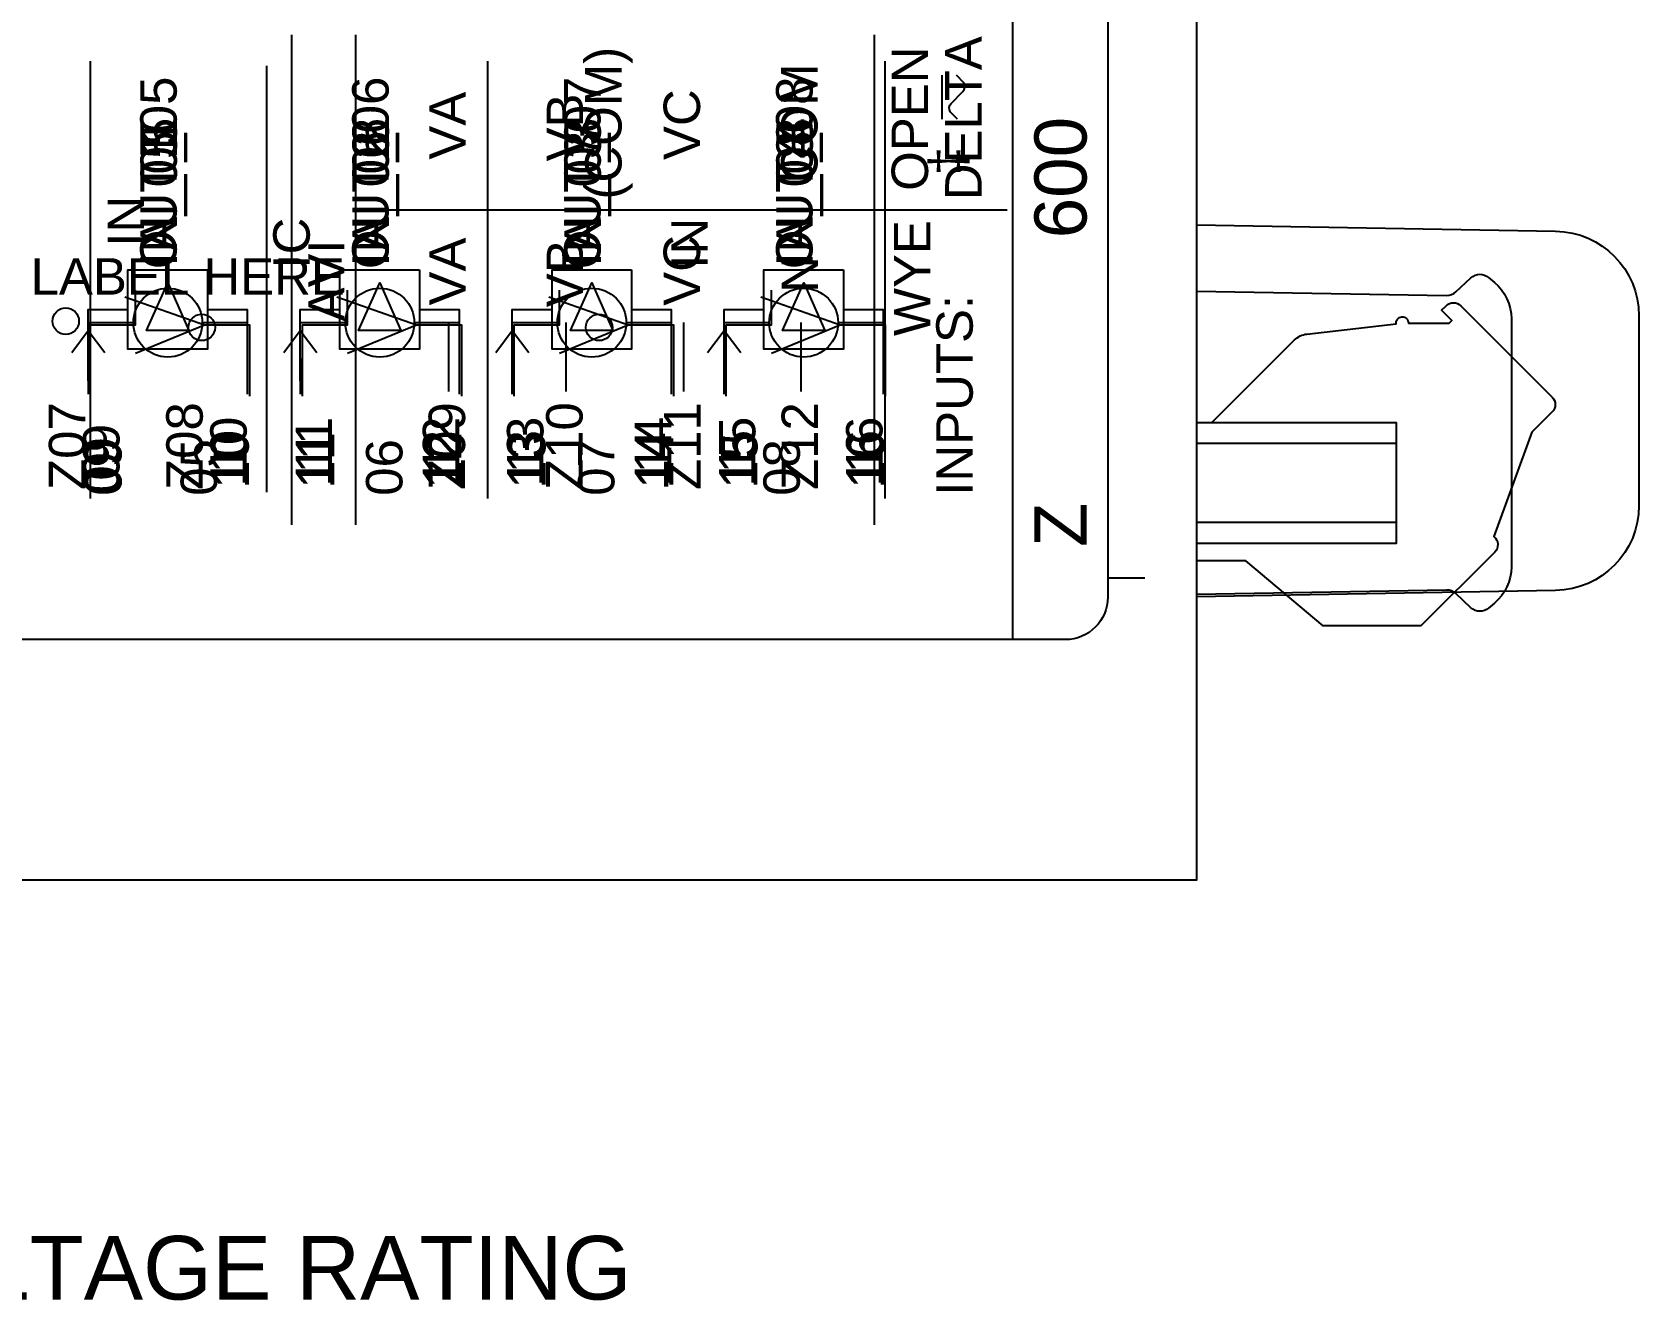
# Model space of a CAD drawing. Extents: x 0.3 to 23.7, y 0.2 to 17.5.
# Drawn here: x 12.352 to 15.384, y 0.765 to 3.17 of the extents above; entities that cross this region are included whole.
import ezdxf

# ---------------------------------------------------------------- set-up
doc = ezdxf.new("R2010")
doc.units = 0
doc.header["$MEASUREMENT"] = 0
for name, color, linetype in [('5_01__0-__EMPTY', 7, 'CONTINUOUS'), ('5_02__8-___4__ACI', 7, 'CONTINUOUS'), ('5_03__C-___4__DI_-__3__DO_', 7, 'CONTINUOUS'), ('5_04__2X___8__DO__STANDARD', 7, 'CONTINUOUS'), ('5_05__2A___8__DO__STANDARD', 7, 'CONTINUOUS'), ('5_06__2B___8__DO__STANDARD', 7, 'CONTINUOUS'), ('5_07__2C___8__DO__STANDARD', 7, 'CONTINUOUS'), ('5_08__3-___8__DI', 7, 'CONTINUOUS'), ('5_09__5-___8__AI', 7, 'CONTINUOUS'), ('5_10__6-___4__AI_-__4__AO_', 7, 'CONTINUOUS'), ('5_11__E___4__ACI_-__3__AVI', 7, 'CONTINUOUS'), ('7_00_____DWG', 7, 'CONTINUOUS')]:
    doc.layers.add(name, color=color, linetype=linetype)
doc.styles.add('ARIAL', font='arial.ttf')

msp = doc.modelspace()

# ---------------------------------------------------------------- linework, layer by layer
at = {"layer": '5_02__8-___4__ACI'}
for points in [[(12.462, 2.2897), (12.462, 3.1147)], [(13.2119, 2.2897), (13.2119, 3.1147)], [(13.9619, 2.2897), (13.9619, 3.1147)]]:
    msp.add_lwpolyline(points, dxfattribs=at)
msp.add_lwpolyline([(14.5491, 2.6808), (15.0214, 2.6726, 0.19478), (15.039, 2.6793), (15.0673, 2.7059, -0.380004), (15.1005, 2.7067), (15.1116, 2.6974, -0.221055), (15.1436, 2.6286), (15.1436, 2.6286), (15.1436, 2.1605, -0.221055), (15.1116, 2.0917), (15.1005, 2.0824, -0.380004), (15.0673, 2.0832), (15.039, 2.1098, 0.19478), (15.0214, 2.1165), (14.5491, 2.1083)], format="xyb", dxfattribs=at)
for centre in [(12.672, 2.6124), (13.4219, 2.6124)]:
    msp.add_circle(centre, 0.025, dxfattribs=at)
at = {"layer": '5_03__C-___4__DI_-__3__DO_'}
for points in [[(14.0692, 3.0053), (14.0692, 3.0883)], [(12.458, 2.4863), (12.458, 2.6213), (12.543, 2.6213)], [(12.673, 2.6213), (12.758, 2.6213), (12.758, 2.4863)], [(12.8581, 2.4863), (12.858, 2.6213), (12.943, 2.6213)], [(13.0731, 2.6213), (13.158, 2.6213), (13.158, 2.4863)], [(13.2581, 2.4863), (13.2581, 2.6213), (13.3431, 2.6213)], [(13.4731, 2.6213), (13.5581, 2.6213), (13.5581, 2.4863)], [(13.658, 2.4863), (13.658, 2.6213), (13.7432, 2.6213)], [(13.8732, 2.6213), (13.9582, 2.6213), (13.9582, 2.4863)], [(14.5491, 2.4329), (14.9262, 2.4329), (14.9262, 2.2045), (14.5491, 2.2045)], [(14.9262, 2.3935), (14.5491, 2.3935)], [(14.9262, 2.2439), (14.5491, 2.2439)]]:
    msp.add_lwpolyline(points, dxfattribs=at)
for points in [[(14.0981, 3.0053), (14.0844, 3.0194, -0.328455), (14.0864, 3.0353), (14.1086, 3.0576, 0.339292), (14.1107, 3.0735), (14.0962, 3.0883)], [(14.5789, 2.4332), (14.7344, 2.5886, -0.169592), (14.7577, 2.5999), (14.9259, 2.6191, -0.43094), (14.937, 2.6322, -0.430927), (14.9494, 2.6204), (15.0264, 2.6204), (15.0313, 2.6253), (15.0119, 2.6448), (15.0202, 2.6532, -0.414223), (15.0481, 2.6532), (15.2207, 2.4806, -0.414213), (15.2207, 2.4527), (15.1824, 2.4145), (15.1107, 2.2175, -0.440578), (15.1121, 2.1883), (14.9729, 2.0491), (14.7884, 2.0491), (14.6424, 2.1716), (14.5491, 2.1716)]]:
    msp.add_lwpolyline(points, format="xyb", dxfattribs=at)
for centre in [(12.608, 2.6213), (13.0081, 2.6213), (13.4081, 2.6213), (13.808, 2.6213)]:
    msp.add_circle(centre, 0.065, dxfattribs=at)
at = {"layer": '5_04__2X___8__DO__STANDARD'}
msp.add_lwpolyline([(14.5789, 2.4332), (14.7344, 2.5886, -0.169592), (14.7577, 2.5999), (14.9259, 2.6191, -0.43094), (14.937, 2.6322, -0.430927), (14.9494, 2.6204), (15.0264, 2.6204), (15.0313, 2.6253), (15.0119, 2.6448), (15.0202, 2.6532, -0.414223), (15.0481, 2.6532), (15.2207, 2.4806, -0.414213), (15.2207, 2.4527), (15.1824, 2.4145), (15.1107, 2.2175, -0.440578), (15.1121, 2.1883), (14.9729, 2.0491), (14.7884, 2.0491), (14.6424, 2.1716), (14.5491, 2.1716)], format="xyb", dxfattribs=at)
for points in [[(12.462, 2.4824), (12.462, 2.6174), (12.5471, 2.6174)], [(12.5471, 2.5637), (12.6771, 2.6174), (12.7621, 2.6174), (12.7621, 2.4824)], [(12.8619, 2.4824), (12.8619, 2.6174), (12.947, 2.6174)], [(12.9471, 2.5637), (13.0771, 2.6174), (13.162, 2.6174), (13.162, 2.4824)], [(13.2619, 2.4824), (13.2619, 2.6174), (13.347, 2.6174)], [(13.3471, 2.5637), (13.477, 2.6174), (13.562, 2.6174), (13.562, 2.4824)], [(13.6619, 2.4824), (13.6619, 2.6174), (13.747, 2.6174)], [(13.747, 2.5637), (13.877, 2.6174), (13.962, 2.6174), (13.962, 2.4824)], [(14.5491, 2.4329), (14.9262, 2.4329), (14.9262, 2.2045), (14.5491, 2.2045)], [(14.9262, 2.3935), (14.5491, 2.3935)], [(14.9262, 2.2439), (14.5491, 2.2439)]]:
    msp.add_lwpolyline(points, dxfattribs=at)
at = {"layer": '5_05__2A___8__DO__STANDARD'}
for points in [[(12.462, 2.4824), (12.462, 2.6175), (12.462, 2.6175), (12.5471, 2.6175), (12.5471, 2.6824)], [(12.5271, 2.6699), (12.6771, 2.6174), (12.7621, 2.6175), (12.7621, 2.4825)], [(12.8619, 2.4824), (12.8619, 2.6175), (12.8619, 2.6175), (12.947, 2.6175), (12.947, 2.6824)], [(12.927, 2.6699), (13.0771, 2.6174), (13.162, 2.6175), (13.162, 2.4825)], [(13.2619, 2.4824), (13.2619, 2.6175), (13.2619, 2.6175), (13.347, 2.6175), (13.347, 2.6824)], [(13.327, 2.6699), (13.477, 2.6174), (13.562, 2.6175), (13.562, 2.4825)], [(13.6619, 2.4824), (13.6619, 2.6175), (13.6619, 2.6175), (13.747, 2.6175), (13.747, 2.6824)], [(13.727, 2.6699), (13.877, 2.6174), (13.962, 2.6175), (13.962, 2.4825)], [(14.5491, 2.4329), (14.9262, 2.4329), (14.9262, 2.2045), (14.5491, 2.2045)], [(14.9262, 2.3935), (14.5491, 2.3935)], [(14.9262, 2.2439), (14.5491, 2.2439)]]:
    msp.add_lwpolyline(points, dxfattribs=at)
msp.add_lwpolyline([(14.5789, 2.4332), (14.7344, 2.5886, -0.169592), (14.7577, 2.5999), (14.9259, 2.6191, -0.43094), (14.937, 2.6322, -0.430927), (14.9494, 2.6204), (15.0264, 2.6204), (15.0313, 2.6253), (15.0119, 2.6448), (15.0202, 2.6532, -0.414223), (15.0481, 2.6532), (15.2207, 2.4806, -0.414213), (15.2207, 2.4527), (15.1824, 2.4145), (15.1107, 2.2175, -0.440578), (15.1121, 2.1883), (14.9729, 2.0491), (14.7884, 2.0491), (14.6424, 2.1716), (14.5491, 2.1716)], format="xyb", dxfattribs=at)
at = {"layer": '5_06__2B___8__DO__STANDARD'}
for points in [[(13.2619, 2.4824), (13.2619, 2.6175), (13.2619, 2.6175), (13.347, 2.6175), (13.347, 2.6824)], [(13.327, 2.6699), (13.477, 2.6174), (13.562, 2.6175), (13.562, 2.4825)], [(13.6619, 2.4824), (13.6619, 2.6175), (13.6619, 2.6175), (13.747, 2.6175), (13.747, 2.6824)], [(13.727, 2.6699), (13.877, 2.6174), (13.962, 2.6175), (13.962, 2.4825)], [(12.462, 2.4824), (12.462, 2.6174), (12.5471, 2.6174)], [(12.5471, 2.5637), (12.6771, 2.6174), (12.7621, 2.6174), (12.7621, 2.4824)], [(12.8619, 2.4824), (12.8619, 2.6174), (12.947, 2.6174)], [(12.9471, 2.5637), (13.0771, 2.6174), (13.162, 2.6174), (13.162, 2.4824)], [(14.5491, 2.4329), (14.9262, 2.4329), (14.9262, 2.2045), (14.5491, 2.2045)], [(14.9262, 2.3935), (14.5491, 2.3935)], [(14.9262, 2.2439), (14.5491, 2.2439)]]:
    msp.add_lwpolyline(points, dxfattribs=at)
msp.add_lwpolyline([(14.5789, 2.4332), (14.7344, 2.5886, -0.169592), (14.7577, 2.5999), (14.9259, 2.6191, -0.43094), (14.937, 2.6322, -0.430927), (14.9494, 2.6204), (15.0264, 2.6204), (15.0313, 2.6253), (15.0119, 2.6448), (15.0202, 2.6532, -0.414223), (15.0481, 2.6532), (15.2207, 2.4806, -0.414213), (15.2207, 2.4527), (15.1824, 2.4145), (15.1107, 2.2175, -0.440578), (15.1121, 2.1883), (14.9729, 2.0491), (14.7884, 2.0491), (14.6424, 2.1716), (14.5491, 2.1716)], format="xyb", dxfattribs=at)
at = {"layer": '5_07__2C___8__DO__STANDARD'}
for points in [[(12.462, 2.4824), (12.462, 2.6175), (12.462, 2.6175), (12.5471, 2.6175), (12.5471, 2.6824)], [(12.5271, 2.6699), (12.6771, 2.6174), (12.7621, 2.6175), (12.7621, 2.4825)], [(12.8619, 2.4824), (12.8619, 2.6175), (12.8619, 2.6175), (12.947, 2.6175), (12.947, 2.6824)], [(12.927, 2.6699), (13.0771, 2.6174), (13.162, 2.6175), (13.162, 2.4825)], [(13.2619, 2.4824), (13.2619, 2.6175), (13.2619, 2.6175), (13.347, 2.6175), (13.347, 2.6824)], [(13.327, 2.6699), (13.477, 2.6174), (13.562, 2.6175), (13.562, 2.4825)], [(13.6619, 2.4824), (13.6619, 2.6175), (13.6619, 2.6175), (13.747, 2.6175), (13.747, 2.6824)], [(13.727, 2.6699), (13.877, 2.6174), (13.962, 2.6175), (13.962, 2.4825)], [(14.5491, 2.4329), (14.9262, 2.4329), (14.9262, 2.2045), (14.5491, 2.2045)], [(14.9262, 2.3935), (14.5491, 2.3935)], [(14.9262, 2.2439), (14.5491, 2.2439)]]:
    msp.add_lwpolyline(points, dxfattribs=at)
msp.add_lwpolyline([(14.5789, 2.4332), (14.7344, 2.5886, -0.169592), (14.7577, 2.5999), (14.9259, 2.6191, -0.43094), (14.937, 2.6322, -0.430927), (14.9494, 2.6204), (15.0264, 2.6204), (15.0313, 2.6253), (15.0119, 2.6448), (15.0202, 2.6532, -0.414223), (15.0481, 2.6532), (15.2207, 2.4806, -0.414213), (15.2207, 2.4527), (15.1824, 2.4145), (15.1107, 2.2175, -0.440578), (15.1121, 2.1883), (14.9729, 2.0491), (14.7884, 2.0491), (14.6424, 2.1716), (14.5491, 2.1716)], format="xyb", dxfattribs=at)
at = {"layer": '5_08__3-___8__DI'}
for points in [[(14.0692, 3.0053), (14.0692, 3.0883)], [(12.458, 2.4863), (12.4579, 2.6213), (12.5429, 2.6213)], [(12.6729, 2.6213), (12.7579, 2.6213), (12.7579, 2.4863)], [(12.8581, 2.4863), (12.858, 2.6213), (12.943, 2.6213)], [(13.0731, 2.6213), (13.158, 2.6213), (13.158, 2.4863)], [(13.2581, 2.4863), (13.2581, 2.6213), (13.3431, 2.6213)], [(13.4731, 2.6213), (13.5581, 2.6213), (13.5581, 2.4863)], [(13.658, 2.4863), (13.6579, 2.6213), (13.7429, 2.6213)], [(13.873, 2.6213), (13.9579, 2.6213), (13.9579, 2.4863)], [(14.5491, 2.4329), (14.9262, 2.4329), (14.9262, 2.2045), (14.5491, 2.2045)], [(14.9262, 2.3935), (14.5491, 2.3935)], [(14.9262, 2.2439), (14.5491, 2.2439)]]:
    msp.add_lwpolyline(points, dxfattribs=at)
for points in [[(14.0981, 3.0053), (14.0844, 3.0194, -0.328455), (14.0864, 3.0353), (14.1086, 3.0576, 0.339292), (14.1107, 3.0735), (14.0962, 3.0883)], [(14.5789, 2.4332), (14.7344, 2.5886, -0.169592), (14.7577, 2.5999), (14.9259, 2.6191, -0.43094), (14.937, 2.6322, -0.430927), (14.9494, 2.6204), (15.0264, 2.6204), (15.0313, 2.6253), (15.0119, 2.6448), (15.0202, 2.6532, -0.414223), (15.0481, 2.6532), (15.2207, 2.4806, -0.414213), (15.2207, 2.4527), (15.1824, 2.4145), (15.1107, 2.2175, -0.440578), (15.1121, 2.1883), (14.9729, 2.0491), (14.7884, 2.0491), (14.6424, 2.1716), (14.5491, 2.1716)]]:
    msp.add_lwpolyline(points, format="xyb", dxfattribs=at)
for centre in [(12.608, 2.6213), (13.0081, 2.6213), (13.4081, 2.6213), (13.808, 2.6213)]:
    msp.add_circle(centre, 0.065, dxfattribs=at)
at = {"layer": '5_09__5-___8__AI'}
for points in [[(12.6828, 2.7213), (12.6828, 2.5713), (12.5328, 2.5713), (12.5328, 2.7213), (12.6828, 2.7213)], [(13.0829, 2.7213), (13.0829, 2.5713), (12.9329, 2.5713), (12.9329, 2.7213), (13.0829, 2.7213)], [(13.4829, 2.7213), (13.4829, 2.5713), (13.333, 2.5713), (13.333, 2.7213), (13.4829, 2.7213)], [(13.883, 2.7213), (13.883, 2.5713), (13.733, 2.5713), (13.733, 2.7213), (13.883, 2.7213)], [(12.6478, 2.6063), (12.5678, 2.6063), (12.6078, 2.6963), (12.6478, 2.6063)], [(13.0479, 2.6063), (12.9679, 2.6063), (13.0079, 2.6963), (13.0479, 2.6063)], [(13.4479, 2.6063), (13.3679, 2.6063), (13.4079, 2.6963), (13.4479, 2.6063)], [(13.848, 2.6063), (13.768, 2.6063), (13.808, 2.6963), (13.848, 2.6063)], [(12.4578, 2.5113), (12.4578, 2.6463), (12.5328, 2.6463)], [(12.6828, 2.6463), (12.7579, 2.6463), (12.7579, 2.5113)], [(12.8578, 2.5113), (12.8578, 2.6463), (12.9329, 2.6463)], [(13.0829, 2.6463), (13.158, 2.6463), (13.158, 2.5113)], [(13.2579, 2.5113), (13.2579, 2.6463), (13.3329, 2.6463)], [(13.483, 2.6463), (13.5581, 2.6463), (13.5581, 2.5113)], [(13.6579, 2.5113), (13.6579, 2.6463), (13.733, 2.6463)], [(13.883, 2.6463), (13.9581, 2.6463), (13.9581, 2.5113)], [(12.4266, 2.5651), (12.4578, 2.6063), (12.489, 2.5651)], [(12.8266, 2.5651), (12.8578, 2.6063), (12.889, 2.5651)], [(13.2267, 2.5651), (13.2579, 2.6063), (13.2891, 2.5651)], [(13.6267, 2.5651), (13.658, 2.6063), (13.6892, 2.5651)], [(14.5491, 2.4329), (14.9262, 2.4329), (14.9262, 2.2045), (14.5491, 2.2045)], [(14.9262, 2.3935), (14.5491, 2.3935)], [(14.9262, 2.2439), (14.5491, 2.2439)]]:
    msp.add_lwpolyline(points, dxfattribs=at)
msp.add_lwpolyline([(14.5789, 2.4332), (14.7344, 2.5886, -0.169592), (14.7577, 2.5999), (14.9259, 2.6191, -0.43094), (14.937, 2.6322, -0.430927), (14.9494, 2.6204), (15.0264, 2.6204), (15.0313, 2.6253), (15.0119, 2.6448), (15.0202, 2.6532, -0.414223), (15.0481, 2.6532), (15.2207, 2.4806, -0.414213), (15.2207, 2.4527), (15.1824, 2.4145), (15.1107, 2.2175, -0.440578), (15.1121, 2.1883), (14.9729, 2.0491), (14.7884, 2.0491), (14.6424, 2.1716), (14.5491, 2.1716)], format="xyb", dxfattribs=at)
at = {"layer": '5_10__6-___4__AI_-__4__AO_'}
for points in [[(12.6828, 2.7213), (12.6828, 2.5713), (12.5328, 2.5713), (12.5328, 2.7213), (12.6828, 2.7213)], [(13.0829, 2.7213), (13.0829, 2.5713), (12.9329, 2.5713), (12.9329, 2.7213), (13.0829, 2.7213)], [(13.4829, 2.7213), (13.4829, 2.5713), (13.333, 2.5713), (13.333, 2.7213), (13.4829, 2.7213)], [(13.883, 2.7213), (13.883, 2.5713), (13.733, 2.5713), (13.733, 2.7213), (13.883, 2.7213)], [(12.6478, 2.6063), (12.5678, 2.6063), (12.6078, 2.6963), (12.6478, 2.6063)], [(13.0479, 2.6063), (12.9679, 2.6063), (13.0079, 2.6963), (13.0479, 2.6063)], [(13.4479, 2.6063), (13.3679, 2.6063), (13.4079, 2.6963), (13.4479, 2.6063)], [(13.848, 2.6063), (13.768, 2.6063), (13.808, 2.6963), (13.848, 2.6063)], [(12.4578, 2.5113), (12.4578, 2.6463), (12.5328, 2.6463)], [(12.6828, 2.6463), (12.7579, 2.6463), (12.7579, 2.5113)], [(12.8578, 2.5113), (12.8578, 2.6463), (12.9329, 2.6463)], [(13.0829, 2.6463), (13.158, 2.6463), (13.158, 2.5113)], [(13.2579, 2.5113), (13.2579, 2.6463), (13.3329, 2.6463)], [(13.483, 2.6463), (13.5581, 2.6463), (13.5581, 2.5113)], [(13.6579, 2.5113), (13.6579, 2.6463), (13.733, 2.6463)], [(13.883, 2.6463), (13.9581, 2.6463), (13.9581, 2.5113)], [(12.4266, 2.5651), (12.4578, 2.6063), (12.489, 2.5651)], [(12.8266, 2.5651), (12.8578, 2.6063), (12.889, 2.5651)], [(13.2267, 2.5651), (13.2579, 2.6063), (13.2891, 2.5651)], [(13.6267, 2.5651), (13.658, 2.6063), (13.6892, 2.5651)], [(14.5491, 2.4329), (14.9262, 2.4329), (14.9262, 2.2045), (14.5491, 2.2045)], [(14.9262, 2.3935), (14.5491, 2.3935)], [(14.9262, 2.2439), (14.5491, 2.2439)]]:
    msp.add_lwpolyline(points, dxfattribs=at)
msp.add_lwpolyline([(14.5789, 2.4332), (14.7344, 2.5886, -0.169592), (14.7577, 2.5999), (14.9259, 2.6191, -0.43094), (14.937, 2.6322, -0.430927), (14.9494, 2.6204), (15.0264, 2.6204), (15.0313, 2.6253), (15.0119, 2.6448), (15.0202, 2.6532, -0.414223), (15.0481, 2.6532), (15.2207, 2.4806, -0.414213), (15.2207, 2.4527), (15.1824, 2.4145), (15.1107, 2.2175, -0.440578), (15.1121, 2.1883), (14.9729, 2.0491), (14.7884, 2.0491), (14.6424, 2.1716), (14.5491, 2.1716)], format="xyb", dxfattribs=at)
at = {"layer": '5_11__E___4__ACI_-__3__AVI'}
for points in [[(12.8418, 2.2397), (12.8418, 3.1647)], [(12.9629, 2.2397), (12.9629, 3.1647)], [(13.9419, 2.2397), (13.9419, 3.1647)], [(12.7951, 2.3013), (12.7951, 3.1063)], [(12.9629, 2.8343), (14.1919, 2.8343)], [(13.1382, 2.4913), (13.1382, 2.6213)], [(13.3599, 2.4913), (13.3599, 2.6213)], [(13.5815, 2.4913), (13.5815, 2.6213)], [(13.8032, 2.4913), (13.8032, 2.6213)]]:
    msp.add_lwpolyline(points, dxfattribs=at)
msp.add_lwpolyline([(14.5491, 2.8059), (15.2269, 2.7941, -0.409101), (15.3842, 2.6341), (15.3842, 2.2758, -0.409121), (15.2269, 2.1158), (14.5491, 2.104)], format="xyb", dxfattribs=at)
msp.add_lwpolyline([(12.4153, 2.649), (12.4203, 2.6485), (12.425, 2.6471), (12.4292, 2.6448), (12.4329, 2.6417), (12.436, 2.638), (12.4383, 2.6338), (12.4398, 2.6291), (12.4403, 2.624), (12.4398, 2.619), (12.4383, 2.6143), (12.436, 2.6101), (12.4329, 2.6064), (12.4292, 2.6033), (12.425, 2.601), (12.4203, 2.5996), (12.4153, 2.5991), (12.4102, 2.5996), (12.4055, 2.601), (12.4013, 2.6033), (12.3976, 2.6064), (12.3945, 2.6101), (12.3922, 2.6143), (12.3908, 2.619), (12.3903, 2.624), (12.3908, 2.6291), (12.3922, 2.6338), (12.3945, 2.638), (12.3976, 2.6417), (12.4013, 2.6448), (12.4055, 2.6471), (12.4102, 2.6485)], close=True, dxfattribs=at)
at = {"layer": '7_00_____DWG'}
for points in [[(9.5988, 8.8524), (14.5491, 8.8524), (14.5491, 1.5689), (9.5988, 1.5689)], [(14.202, 8.3481), (14.202, 2.0231)], [(14.4519, 2.1393), (14.3818, 2.1393)]]:
    msp.add_lwpolyline(points, dxfattribs=at)
msp.add_lwpolyline([(10.5919, 8.348), (14.3018, 8.348, -0.414213), (14.3818, 8.268), (14.3818, 2.1031, -0.414212), (14.3018, 2.0231), (10.5919, 2.0231, -0.414211), (10.5119, 2.1031), (10.5119, 8.268, -0.414219)], format="xyb", close=True, dxfattribs=at)

# ---------------------------------------------------------------- texts
at = {"layer": '5_01__0-__EMPTY', "style": 'ARIAL'}
msp.add_text('PLACE EXPANSION CARD LABEL HERE', height=0.068833, dxfattribs=at).set_placement((11.1201, 2.6742))
at = {"layer": '5_02__8-___4__ACI', "style": 'ARIAL'}
for s, p in [('IC', (12.8758, 2.7233)), ('IN', (13.6269, 2.7233)), ('05', (12.7009, 2.2945)), ('06', (13.0508, 2.2945)), ('07', (13.4508, 2.2945)), ('08', (13.8007, 2.2945))]:
    msp.add_text(s, height=0.06883, rotation=90, dxfattribs=at).set_placement(p)
at = {"layer": '5_03__C-___4__DI_-__3__DO_', "style": 'ARIAL'}
for s, height, p in [('IN_01', 0.06883, (12.6252, 2.7272)), ('IN_02', 0.06883, (13.0252, 2.7272)), ('IN_03', 0.06883, (13.4252, 2.7272)), ('IN_04', 0.06883, (13.8252, 2.7272)), ('‡', 0.0688, (14.1141, 2.8994)), ('INPUTS:', 0.06883, (14.127, 2.2945)), ('09', 0.06883, (12.5169, 2.2984)), ('10', 0.06883, (12.7569, 2.3118)), ('11', 0.06883, (12.918, 2.3118)), ('12', 0.06883, (13.158, 2.3118)), ('13', 0.06883, (13.3168, 2.3118)), ('14', 0.06883, (13.5579, 2.3118)), ('15', 0.06883, (13.7168, 2.3118)), ('16', 0.06883, (13.9568, 2.3118))]:
    msp.add_text(s, height=height, rotation=90, dxfattribs=at).set_placement(p)
at = {"layer": '5_04__2X___8__DO__STANDARD', "style": 'ARIAL'}
for s, p in [('OUT_05', (12.6247, 2.7224)), ('OUT_06', (13.0247, 2.7224)), ('OUT_07', (13.4247, 2.7224)), ('OUT_08', (13.8247, 2.7224)), ('09', (12.5208, 2.2945)), ('10', (12.7609, 2.3079)), ('11', (12.922, 2.3079)), ('12', (13.1619, 2.3079)), ('13', (13.3208, 2.3079)), ('14', (13.5619, 2.3079)), ('15', (13.7208, 2.3079)), ('16', (13.9608, 2.3079))]:
    msp.add_text(s, height=0.06883, rotation=90, dxfattribs=at).set_placement(p)
at = {"layer": '5_05__2A___8__DO__STANDARD', "style": 'ARIAL'}
for s, p in [('OUT_05', (12.6247, 2.7224)), ('OUT_06', (13.0247, 2.7224)), ('OUT_07', (13.4247, 2.7224)), ('OUT_08', (13.8247, 2.7224)), ('09', (12.5208, 2.2945)), ('10', (12.7609, 2.3079)), ('11', (12.922, 2.3079)), ('12', (13.1619, 2.3079)), ('13', (13.3208, 2.3079)), ('14', (13.5619, 2.3079)), ('15', (13.7208, 2.3079)), ('16', (13.9608, 2.3079))]:
    msp.add_text(s, height=0.06883, rotation=90, dxfattribs=at).set_placement(p)
at = {"layer": '5_06__2B___8__DO__STANDARD', "style": 'ARIAL'}
for s, p in [('OUT_05', (12.6247, 2.7224)), ('OUT_06', (13.0247, 2.7224)), ('OUT_07', (13.4247, 2.7224)), ('OUT_08', (13.8247, 2.7224)), ('09', (12.5208, 2.2945)), ('10', (12.7609, 2.3079)), ('11', (12.922, 2.3079)), ('12', (13.1619, 2.3079)), ('13', (13.3208, 2.3079)), ('14', (13.5619, 2.3079)), ('15', (13.7208, 2.3079)), ('16', (13.9608, 2.3079))]:
    msp.add_text(s, height=0.06883, rotation=90, dxfattribs=at).set_placement(p)
at = {"layer": '5_07__2C___8__DO__STANDARD', "style": 'ARIAL'}
for s, p in [('OUT_05', (12.6247, 2.7224)), ('OUT_06', (13.0247, 2.7224)), ('OUT_07', (13.4247, 2.7224)), ('OUT_08', (13.8247, 2.7224)), ('09', (12.5208, 2.2945)), ('10', (12.7609, 2.3079)), ('11', (12.922, 2.3079)), ('12', (13.1619, 2.3079)), ('13', (13.3208, 2.3079)), ('14', (13.5619, 2.3079)), ('15', (13.7208, 2.3079)), ('16', (13.9608, 2.3079))]:
    msp.add_text(s, height=0.06883, rotation=90, dxfattribs=at).set_placement(p)
at = {"layer": '5_08__3-___8__DI', "style": 'ARIAL'}
for s, height, p in [('IN_05', 0.06883, (12.6252, 2.7272)), ('IN_06', 0.06883, (13.0252, 2.7272)), ('IN_07', 0.06883, (13.4251, 2.7272)), ('IN_08', 0.06883, (13.8252, 2.7272)), ('‡', 0.0688, (14.1141, 2.8994)), ('INPUTS:', 0.06883, (14.127, 2.2945)), ('09', 0.06883, (12.5169, 2.2984)), ('10', 0.06883, (12.7569, 2.3118)), ('11', 0.06883, (12.918, 2.3118)), ('12', 0.06883, (13.158, 2.3118)), ('13', 0.06883, (13.3168, 2.3118)), ('14', 0.06883, (13.5579, 2.3118)), ('15', 0.06883, (13.7168, 2.3118)), ('16', 0.06883, (13.9568, 2.3118))]:
    msp.add_text(s, height=height, rotation=90, dxfattribs=at).set_placement(p)
at = {"layer": '5_09__5-___8__AI', "style": 'ARIAL'}
for s, p in [('AI_05', (12.6251, 2.7567)), ('AI_06', (13.0252, 2.7567)), ('AI_07', (13.4251, 2.7567)), ('AI_08', (13.8251, 2.7567)), ('10', (12.7568, 2.3368)), ('11', (12.918, 2.3368)), ('12', (13.1579, 2.3368)), ('13', (13.3168, 2.3368)), ('14', (13.5579, 2.3368)), ('15', (13.7168, 2.3368)), ('16', (13.9568, 2.3368)), ('09', (12.5168, 2.3233))]:
    msp.add_text(s, height=0.06883, rotation=90, dxfattribs=at).set_placement(p)
at = {"layer": '5_10__6-___4__AI_-__4__AO_', "style": 'ARIAL'}
for s, p in [('AI_01', (12.6251, 2.7567)), ('AI_02', (13.0251, 2.7567)), ('AI_03', (13.4251, 2.7567)), ('AI_04', (13.8251, 2.7567)), ('10', (12.7568, 2.3368)), ('11', (12.918, 2.3368)), ('12', (13.1579, 2.3368)), ('13', (13.3168, 2.3368)), ('14', (13.5579, 2.3368)), ('15', (13.7168, 2.3368)), ('16', (13.9568, 2.3368)), ('09', (12.5168, 2.3233))]:
    msp.add_text(s, height=0.06883, rotation=90, dxfattribs=at).set_placement(p)
at = {"layer": '5_11__E___4__ACI_-__3__AVI', "style": 'ARIAL'}
for s, height, p in [('DELTA', 0.06883, (14.1438, 2.8522)), ('(COM)', 0.06883, (13.4643, 2.8537)), ('OPEN', 0.06883, (14.0427, 2.8701)), ('COM', 0.06883, (13.8341, 2.8864)), ('VA', 0.06883, (13.1701, 2.929)), ('VB', 0.06883, (13.3918, 2.9257)), ('VC', 0.06883, (13.6124, 2.9283)), ('IN', 0.06883, (12.5632, 2.7646)), ('WYE', 0.06883, (14.0471, 2.596)), ('AVI', 0.06846, (12.9413, 2.6241)), ('VA', 0.06883, (13.1701, 2.6537)), ('VB', 0.06883, (13.3918, 2.6504)), ('VC', 0.06883, (13.6124, 2.6531)), ('N', 0.0688, (13.8351, 2.6777)), ('Z07', 0.06883, (12.4522, 2.3055)), ('Z08', 0.06883, (12.6738, 2.3055)), ('Z09', 0.06883, (13.169, 2.3055)), ('Z10', 0.06883, (13.3907, 2.3055)), ('Z11', 0.06883, (13.6135, 2.3055)), ('Z12', 0.06883, (13.8351, 2.3055))]:
    msp.add_text(s, height=height, rotation=90, dxfattribs=at).set_placement(p)
at = {"layer": '7_00_____DWG', "style": 'ARIAL'}
for s, height, p in [('600', 0.09833, (14.3418, 2.7806)), ('Z', 0.0983, (14.3418, 2.1978))]:
    msp.add_text(s, height=height, rotation=90, dxfattribs=at).set_placement(p)
msp.add_text('‡   SEE DOCUMENTATION FOR INPUT VOLTAGE RATING', height=0.12, dxfattribs=at).set_placement((8.9197, 0.7774))

doc.saveas('drawing.dxf')
